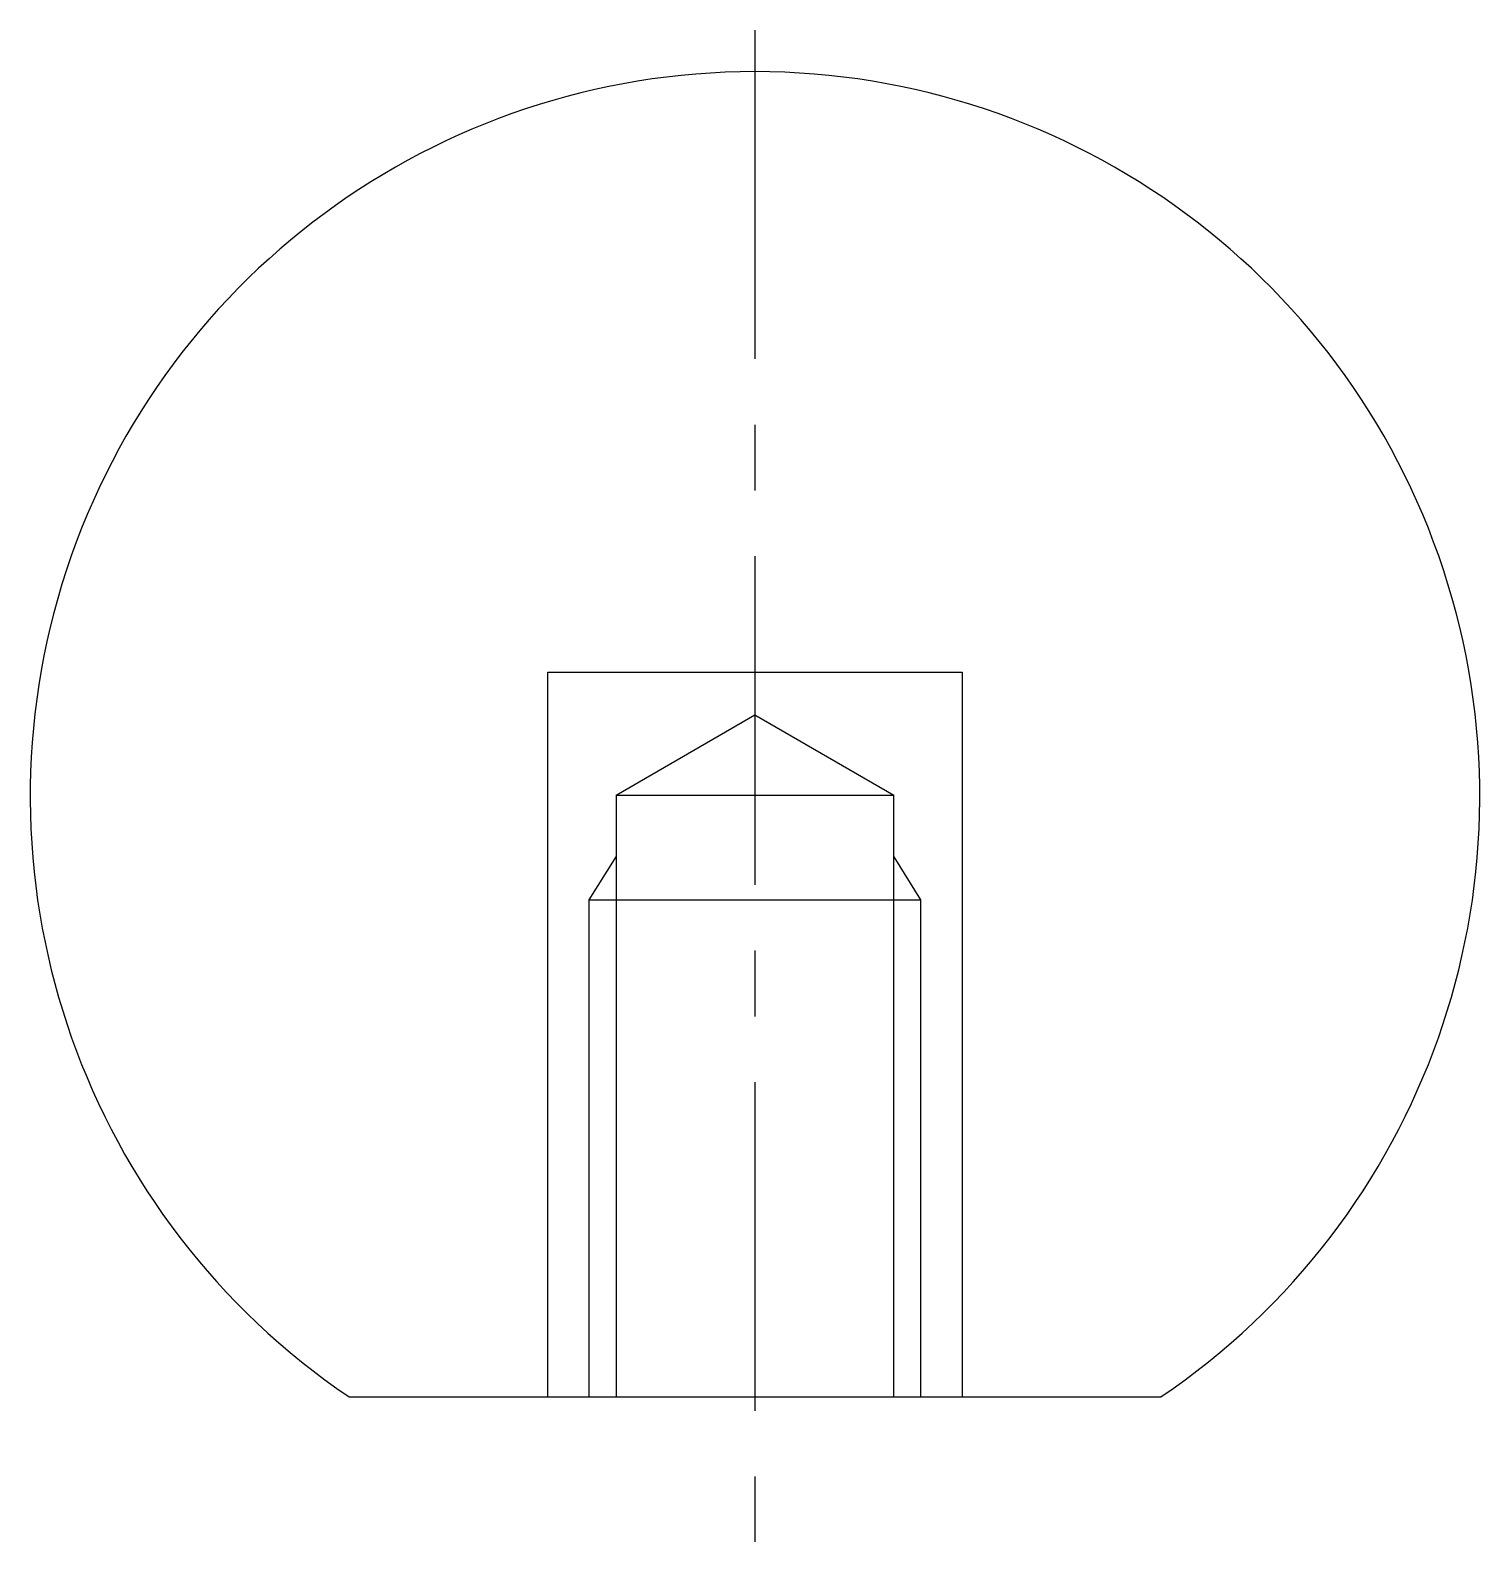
# Model space of a CAD drawing. Extents: x 10 to 164, y 10 to 114.
# Drawn here: x 128.68 to 163.68, y 77.61 to 114.11 of the extents above; entities outside this region: 2.
import ezdxf

# ---------------------------------------------------------------- set-up
doc = ezdxf.new("R2010")
doc.units = 0
doc.header["$LTSCALE"] = 0.25
doc.linetypes.add('CENTER', pattern=[50.8, 31.75, -6.35, 6.35, -6.35])
doc.layers.get('0').update_dxf_attribs({"linetype": 'CONTINUOUS'})
doc.layers.add('CENTER', color=1, linetype='CENTER')

msp = doc.modelspace()

# ---------------------------------------------------------------- linework, layer by layer
at = {"linetype": 'CONTINUOUS'}
for p, q in [((141.184, 98.613), (151.184, 98.613)), ((141.184, 81.113), (141.184, 98.613)), ((151.184, 98.613), (151.184, 81.113)), ((142.834, 95.644), (146.184, 97.578)), ((146.184, 97.578), (149.534, 95.644)), ((142.834, 95.644), (149.534, 95.644)), ((142.834, 95.644), (142.834, 81.113)), ((149.534, 81.113), (149.534, 95.644)), ((142.184, 93.113), (150.184, 93.113)), ((136.386, 81.113), (155.982, 81.113))]:
    msp.add_line(p, q, dxfattribs=at)
at = {"color": 3, "linetype": 'CONTINUOUS'}
for p, q in [((142.184, 93.113), (142.834, 94.153)), ((149.534, 94.153), (150.184, 93.113)), ((142.184, 81.113), (142.184, 93.113)), ((150.184, 93.113), (150.184, 81.113))]:
    msp.add_line(p, q, dxfattribs=at)
at = {"linetype": 'CONTINUOUS'}
msp.add_arc((146.184, 95.613), 17.5, 304.0477, 235.9523, dxfattribs=at)
at = {"layer": 'CENTER', "color": 1, "linetype": 'CENTER'}
msp.add_line((146.184, 114.113), (146.184, 77.613), dxfattribs=at)

# ---------------------------------------------------------------- texts
for s, p in [('PCA 8-35', (10, 25)), ('PCA0835', (10, 10))]:
    msp.add_text(s, height=4).set_placement(p)

doc.saveas('drawing.dxf')
